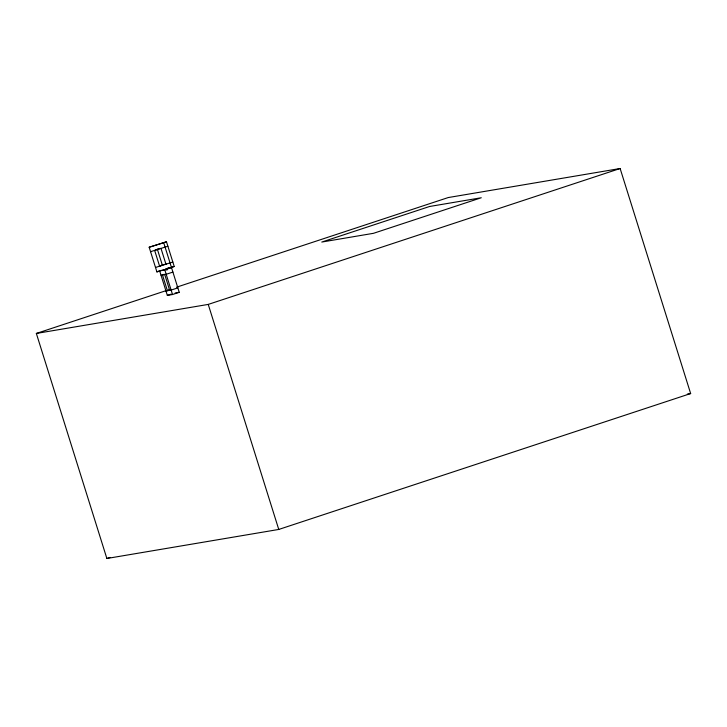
<?xml version="1.0" encoding="UTF-8"?>
<svg xmlns="http://www.w3.org/2000/svg" width="727" height="727" viewBox="0 0 727 727"><rect width="100%" height="100%" fill="white"/><g stroke="black" fill="none" stroke-linecap="round" stroke-linejoin="round"><path stroke-width="1.09" d="M171.508 267.636L156.905 271.907L149.171 247.235L166.492 241.791L174.226 266.464L164.793 269.853L160.649 270.553M149.171 247.235L166.492 241.791M167.882 246.235L150.562 251.678M172.835 262.02L155.505 267.463M156.905 271.907L159.613 270.726L167.346 295.398L172.526 294.526L179.242 292.309L163.784 242.963M164.384 274.288L162.466 274.924L167.41 290.709L169.327 290.082M172.899 272.08L166.183 274.297L161.003 275.169M176.525 287.201L448.241 197.553L620.131 168.51L690.65 393.552L278.759 529.447L106.869 558.49L36.35 333.448L165.738 290.764M169.791 289.691L165.956 290.954L171.127 290.082L177.851 287.865M167.346 295.398L171.19 294.135M36.35 333.448L208.24 304.413L620.131 168.51M106.869 558.49L110.104 557.418M156.405 249.588L160.576 248.37M160.276 265.691L166.574 263.846M165.874 268.899L169.009 267.981M171.09 267.372L174.226 266.464M167.374 268.336L169.446 267.99M175.098 293.008L179.242 292.309M687.306 394.116L690.65 393.552M208.24 304.413L278.759 529.447M161.067 248.607L166.01 264.401M166.338 268.508L166.892 270.29M164.793 269.853L172.526 294.526M164.729 274.542L169.673 290.327M157.386 249.297L154.669 250.479L159.622 266.264L162.33 265.091L157.386 249.297M429.557 206.495L321.77 242.055L373.496 233.312L481.274 197.753L429.557 206.495"/></g></svg>
